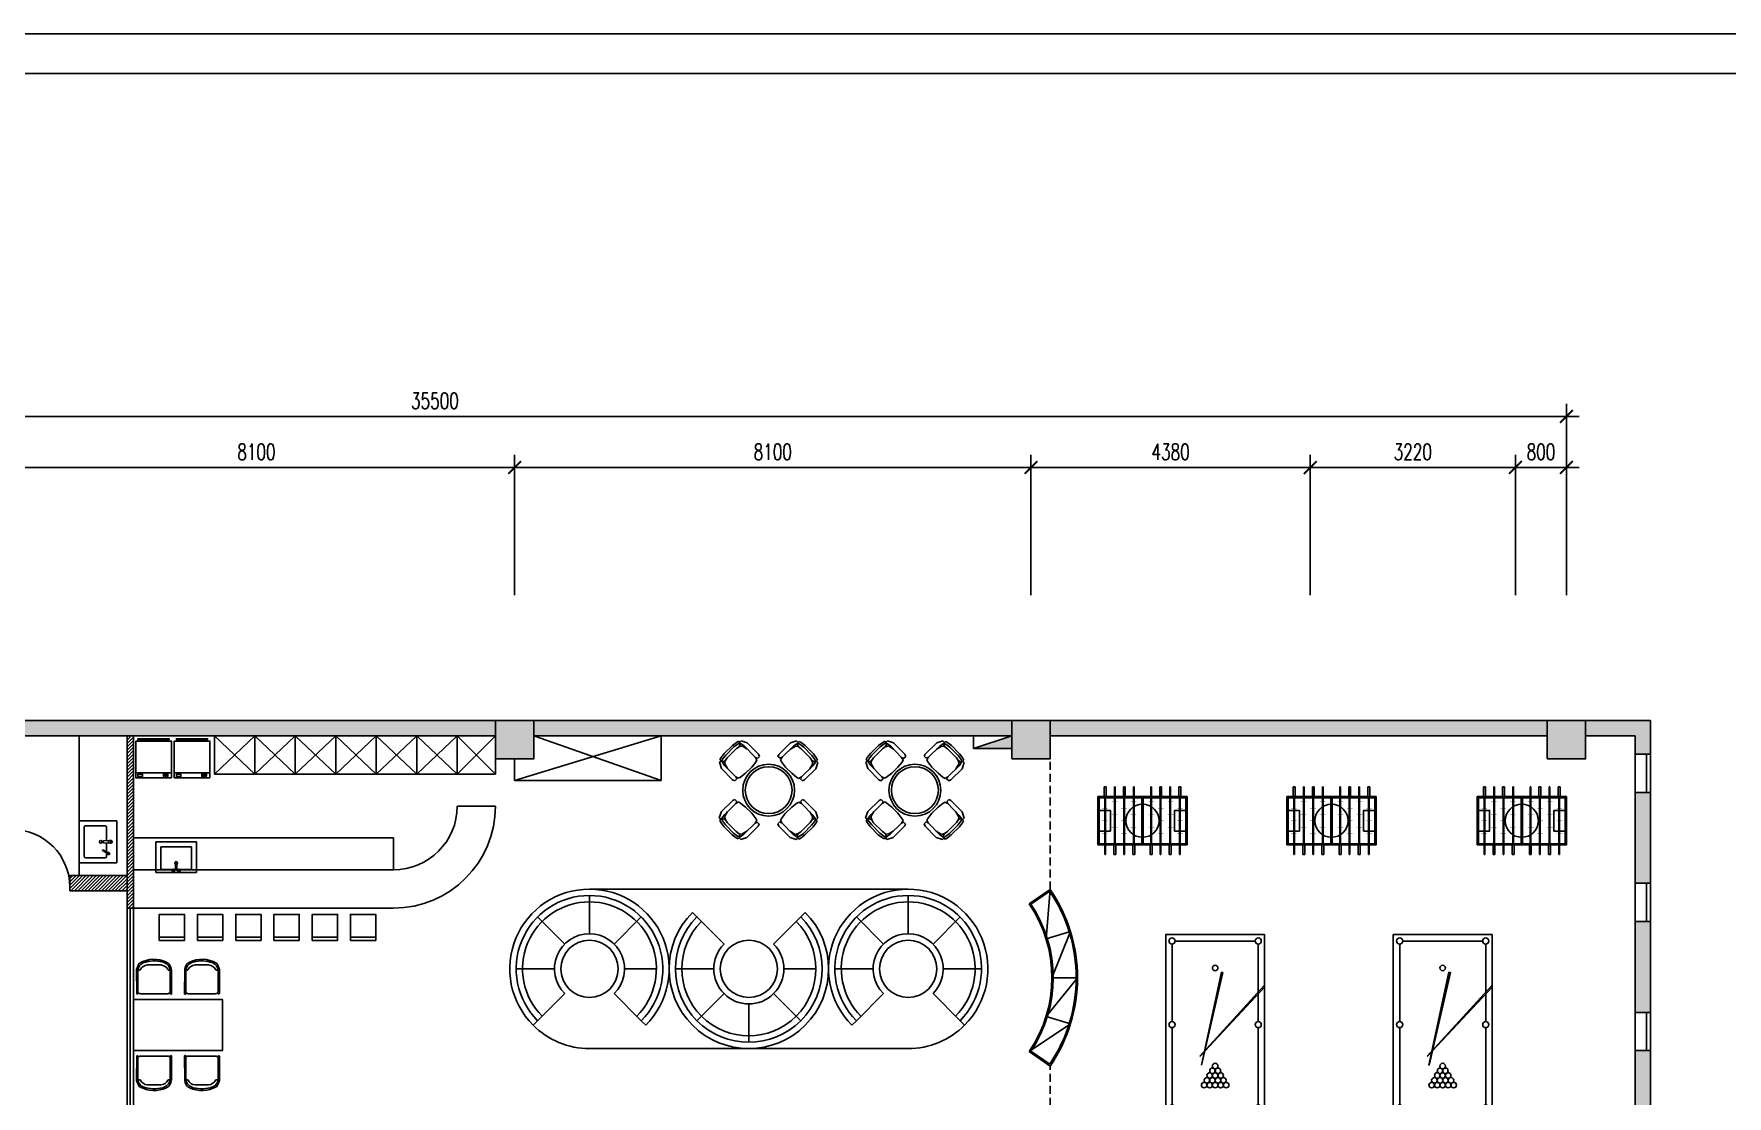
# Model space of a CAD drawing. Extents: x 243000 to 1039751, y -184758 to -16773.
# Drawn here: x 912307 to 938869, y -65624 to -48970 of the extents above; entities that cross this region are included whole.
import ezdxf

# ---------------------------------------------------------------- set-up
doc = ezdxf.new("R2010")
doc.units = 0
doc.header["$LTSCALE"] = 1000
doc.header["$MEASUREMENT"] = 0
doc.linetypes.add('HIDDEN2', pattern=[0.1875, 0.125, -0.0625])
doc.layers.get('0').update_dxf_attribs({"linetype": 'CONTINUOUS'})
for name, color, linetype in [('3', 3, 'CONTINUOUS'), ('WALL', 7, 'CONTINUOUS'), ('地坪虚线', 250, 'CONTINUOUS'), ('家具', 2, 'CONTINUOUS'), ('洁具', 4, 'CONTINUOUS'), ('消火栓', 1, 'CONTINUOUS'), ('玻璃线', 5, 'CONTINUOUS'), ('轴线标注', 1, 'CONTINUOUS'), ('门', 3, 'CONTINUOUS'), ('隔断', 5, 'CONTINUOUS')]:
    doc.layers.add(name, color=color, linetype=linetype)
doc.styles.add('DIM_FONT', font='romans.shx', dxfattribs={"width": 0.7, "height": 250, "bigfont": 'hztxt.shx'})
pattern_1 = [(45, (490930.923, 22153.9), (-26.5165043, 26.5165043), [])]

# ---------------------------------------------------------------- blocks, each defined once
blk = doc.blocks.new('_fzh')
at = {"layer": 'WALL'}
blk.add_hatch(color=7, dxfattribs=at).paths.add_polyline_path([(0.5, 0.5), (-0.5, 0.5), (-0.5, -0.5), (0.5, -0.5)])
at = {"layer": 'WALL', "color": 7}
blk.add_lwpolyline([(-0.5, -0.5), (0.5, -0.5), (0.5, 0.5), (-0.5, 0.5)], close=True, dxfattribs=at)
blk = doc.blocks.new('hgksgw')
at = {"layer": '家具', "color": 7}
for p, q in [((238373, -189440), (238223, -189440)), ((238223, -189440), (238223, -189470)), ((238373, -189470), (238223, -189470)), ((238373, -189600), (238223, -189600)), ((238223, -189600), (238223, -189610)), ((238373, -189610), (238223, -189610)), ((239113, -189450), (238393, -189450)), ((239113, -189460), (238393, -189460)), ((238393, -189600), (239113, -189600)), ((238393, -189610), (239113, -189610)), ((239133, -189450), (239283, -189450)), ((239133, -189460), (239283, -189460)), ((239133, -189590), (239283, -189590)), ((239133, -189620), (239283, -189620)), ((239283, -189450), (239283, -189460)), ((239283, -189590), (239283, -189620)), ((238373, -189740), (238223, -189740)), ((238223, -189770), (238223, -189740)), ((238373, -189770), (238223, -189770)), ((238373, -189900), (238223, -189900)), ((238223, -189910), (238223, -189900)), ((238373, -189910), (238223, -189910)), ((239113, -189750), (238393, -189750)), ((239113, -189760), (238393, -189760)), ((238393, -189900), (239113, -189900)), ((238393, -189910), (239113, -189910)), ((239133, -189750), (239283, -189750)), ((239133, -189760), (239283, -189760)), ((239133, -189890), (239283, -189890)), ((239283, -189760), (239283, -189750)), ((239283, -189920), (239283, -189890)), ((238373, -190170), (238223, -190170)), ((238223, -190170), (238223, -190180)), ((238373, -190180), (238223, -190180)), ((238393, -190030), (239113, -190030)), ((238393, -190050), (239113, -190050)), ((238393, -190170), (239113, -190170)), ((238393, -190180), (239113, -190180)), ((239133, -189920), (239283, -189920)), ((239133, -190160), (239283, -190160)), ((239283, -190160), (239283, -190190)), ((238373, -190310), (238223, -190310)), ((238223, -190310), (238223, -190340)), ((238373, -190340), (238223, -190340)), ((239113, -190320), (238393, -190320)), ((239113, -190330), (238393, -190330)), ((239133, -190190), (239283, -190190)), ((239133, -190320), (239283, -190320)), ((239133, -190330), (239283, -190330)), ((239283, -190320), (239283, -190330)), ((238373, -190470), (238223, -190470)), ((238223, -190480), (238223, -190470)), ((238373, -190480), (238223, -190480)), ((238373, -190610), (238223, -190610)), ((238223, -190640), (238223, -190610)), ((238373, -190640), (238223, -190640)), ((238393, -190470), (239113, -190470)), ((238393, -190480), (239113, -190480)), ((239113, -190620), (238393, -190620)), ((239113, -190630), (238393, -190630)), ((239133, -190460), (239283, -190460)), ((239133, -190490), (239283, -190490)), ((239133, -190620), (239283, -190620)), ((239133, -190630), (239283, -190630)), ((239283, -190490), (239283, -190460)), ((239283, -190630), (239283, -190620))]:
    blk.add_line(p, q, dxfattribs=at)
for points in [[(239133, -190740), (239133, -189340), (238373, -189340), (238373, -190740)], [(239113, -190720), (239113, -189360), (238393, -189360), (238393, -190720)], [(238590, -189360), (238916, -189360), (238916, -189536), (238590, -189536)], [(238590, -190720), (238916, -190720), (238916, -190544), (238590, -190544)]]:
    blk.add_lwpolyline(points, close=True, dxfattribs=at)
at = {"layer": '家具', "color": 7, "const_width": 5}
for points in [[(238455, -189555), (238455, -189645)], [(238554, -189405), (238554, -189495)], [(238653, -189555), (238653, -189645)], [(238753, -189405), (238753, -189495)], [(238852, -189555), (238852, -189645)], [(238951, -189405), (238951, -189495)], [(238455, -189855), (238455, -189945)], [(238554, -189705), (238554, -189795)], [(238653, -189855), (238653, -189945)], [(238753, -189705), (238753, -189795)], [(238852, -189855), (238852, -189945)], [(238951, -189705), (238951, -189795)], [(238455, -190225), (238455, -190135)], [(238653, -190225), (238653, -190135)], [(238852, -190225), (238852, -190135)], [(238455, -190525), (238455, -190435)], [(238554, -190375), (238554, -190285)], [(238653, -190525), (238653, -190435)], [(238753, -190375), (238753, -190285)], [(238852, -190525), (238852, -190435)], [(238951, -190375), (238951, -190285)], [(238554, -190675), (238554, -190585)], [(238753, -190675), (238753, -190585)], [(238951, -190675), (238951, -190585)]]:
    blk.add_lwpolyline(points, dxfattribs=at)
at = {"layer": '家具', "color": 7}
blk.add_circle((238753, -190040), 260, dxfattribs=at)
blk = doc.blocks.new('fgjtwrt')
at = {"layer": '家具', "color": 7}
for p, q in [((747881, -164915), (747880, -164535)), ((747899, -164558), (747899, -164913)), ((747934, -164547), (747900, -164547)), ((748051, -164468), (748258, -164468)), ((748408, -164547), (748374, -164547)), ((748409, -164909), (748408, -164545)), ((748425, -164541), (748430, -164915)), ((748634, -164541), (748629, -164915)), ((748650, -164909), (748651, -164545)), ((748651, -164547), (748685, -164547)), ((749008, -164468), (748800, -164468)), ((749125, -164547), (749159, -164547)), ((749160, -164558), (749160, -164913)), ((749178, -164915), (749179, -164535)), ((748371, -164919), (747946, -164919)), ((748688, -164919), (749113, -164919)), ((747881, -165899), (747880, -166280)), ((747899, -166257), (747899, -165902)), ((748371, -165896), (747946, -165896)), ((748409, -165906), (748408, -166270)), ((748425, -166273), (748430, -165899)), ((748634, -166273), (748629, -165899)), ((748650, -165906), (748651, -166270)), ((748688, -165896), (749113, -165896)), ((749160, -166257), (749160, -165902)), ((749178, -165899), (749179, -166280)), ((747934, -166268), (747900, -166268)), ((748408, -166268), (748374, -166268)), ((748651, -166268), (748685, -166268)), ((749125, -166268), (749159, -166268)), ((748051, -166346), (748258, -166346)), ((749008, -166346), (748800, -166346))]:
    blk.add_line(p, q, dxfattribs=at)
blk.add_lwpolyline([(749229, -165007), (747829, -165007), (747829, -165807), (749229, -165807)], close=True, dxfattribs=at)
at = {"layer": '家具', "color": 7, "extrusion": (0, 0, -1)}
for centre, major_axis, start_param, end_param in [((748152, -164924), (0, 546), -0.474491, 0.409857), ((748156, -165025), (0, 620), -0.306766, 0.238902), ((748323, -164721), (0, 520), -1.206389, -0.997138), ((748022, -164564), (0, 136), -1.527888, -0.306766), ((748056, -164621), (0, 153), -1.06242, -0.040771), ((748258, -164609), (0, 141), 0, 1.111253), ((748251, -164598), (0, 181), 0.238902, 1.271408), ((748301, -164548), (0, 136), 0.409857, 1.521281), ((747890, -164913), (0, 10.2), 1.570796, 4.463803), ((747946, -164851), (0, 67.7), 3.141593, 4.009114), ((748370, -164871), (0, 48), 2.095811, 3.116195), ((748418, -164916), (0, 12.3), 1.557322, 5.267496), ((748641, -165899), (0, -12.3), 1.557322, 5.267496), ((748689, -165944), (0, -48), 2.095811, 3.116195), ((749113, -165963), (0, -67.7), 3.141593, 4.009114), ((749169, -165902), (0, -10.2), 1.570796, 4.463803), ((748758, -166267), (0, -136), 0.409857, 1.521281), ((748808, -166216), (0, -181), 0.238902, 1.271408), ((748800, -166205), (0, -141), 0, 1.111253), ((749003, -166193), (0, -153), -1.06242, -0.040771), ((749036, -166251), (0, -136), -1.527888, -0.306766), ((748907, -165891), (0, -546), -0.474491, 0.409857), ((748903, -165789), (0, -620), -0.306766, 0.238902), ((748736, -166094), (0, -520), -1.206389, -0.997138)]:
    blk.add_ellipse(centre, major_axis=major_axis, ratio=0.911327, start_param=start_param, end_param=end_param, dxfattribs=at)
at = {"layer": '家具', "color": 7}
for centre, major_axis, start_param, end_param in [((748907, -164924), (0, 546), -0.474491, 0.409857), ((748903, -165025), (0, 620), -0.306766, 0.238902), ((748758, -164548), (0, 136), 0.409857, 1.521281), ((748808, -164598), (0, 181), 0.238902, 1.271408), ((748800, -164609), (0, 141), 0, 1.111253), ((749003, -164621), (0, 153), -1.06242, -0.040771), ((749036, -164564), (0, 136), -1.527888, -0.306766), ((748736, -164721), (0, 520), -1.206389, -0.997138), ((748641, -164916), (0, 12.3), 1.557322, 5.267496), ((748689, -164871), (0, 48), 2.095811, 3.116195), ((749113, -164851), (0, 67.7), 3.141593, 4.009114), ((749169, -164913), (0, 10.2), 1.570796, 4.463803), ((747890, -165902), (0, -10.2), 1.570796, 4.463803), ((747946, -165963), (0, -67.7), 3.141593, 4.009114), ((748370, -165944), (0, -48), 2.095811, 3.116195), ((748418, -165899), (0, -12.3), 1.557322, 5.267496), ((748022, -166251), (0, -136), -1.527888, -0.306766), ((748056, -166193), (0, -153), -1.06242, -0.040771), ((748258, -166205), (0, -141), 0, 1.111253), ((748251, -166216), (0, -181), 0.238902, 1.271408), ((748301, -166267), (0, -136), 0.409857, 1.521281), ((748323, -166094), (0, -520), -1.206389, -0.997138), ((748152, -165891), (0, -546), -0.474491, 0.409857), ((748156, -165789), (0, -620), -0.306766, 0.238902)]:
    blk.add_ellipse(centre, major_axis=major_axis, ratio=0.911327, start_param=start_param, end_param=end_param, dxfattribs=at)
blk = doc.blocks.new('drtj')
at = {"layer": '家具', "color": 7, "linetype": 'ByBlock'}
for p, q in [((-3061, -222023), (-3204, -222135)), ((-3040, -222050), (-3183, -222162)), ((-2991, -221983), (-3061, -222023)), ((-2970, -222010), (-3040, -222050)), ((-2957, -221971), (-2991, -221983)), ((-2936, -221998), (-2970, -222010)), ((-2960, -222060), (-2929, -222007)), ((-2910, -222050), (-2960, -222060)), ((-2943, -221989), (-2957, -221971)), ((-2916, -221968), (-2943, -221989)), ((-2929, -222007), (-2943, -221989)), ((-2929, -222007), (-2878, -222054)), ((-2824, -222012), (-2916, -221968)), ((-2836, -222108), (-2910, -222050)), ((-2878, -222054), (-2725, -222252)), ((-2671, -222210), (-2824, -222012)), ((-3266, -222240), (-3293, -222261)), ((-3293, -222261), (-3273, -222361)), ((-3260, -222192), (-3280, -222222)), ((-3280, -222222), (-3266, -222240)), ((-3266, -222240), (-3252, -222258)), ((-3204, -222135), (-3260, -222192)), ((-3239, -222219), (-3259, -222249)), ((-3252, -222258), (-3202, -222248)), ((-3252, -222258), (-3219, -222319)), ((-3183, -222162), (-3239, -222219)), ((-3219, -222319), (-3066, -222517)), ((-3215, -222287), (-3202, -222248)), ((-3178, -222373), (-3215, -222287)), ((-3202, -222248), (-3164, -222205)), ((-3164, -222205), (-3003, -222079)), ((-3003, -222079), (-2960, -222060)), ((-2726, -222325), (-2706, -222295)), ((-2725, -222252), (-2695, -222272)), ((-2706, -222295), (-2725, -222252)), ((-2695, -222272), (-2659, -222244)), ((-2659, -222244), (-2671, -222210)), ((-3273, -222361), (-3120, -222559)), ((-3120, -222559), (-3090, -222579)), ((-3090, -222579), (-3054, -222551)), ((-3066, -222517), (-3029, -222546)), ((-3054, -222551), (-3066, -222517)), ((-3029, -222546), (-2995, -222534)), ((-2995, -222534), (-2907, -222480)), ((-2907, -222480), (-2799, -222396)), ((-2799, -222396), (-2726, -222325))]:
    blk.add_line(p, q, dxfattribs=at)
at = {"layer": '家具', "color": 7}
for p, q in [((-3190, -222345), (-3198, -222347)), ((-3083, -222577), (-3089, -222578))]:
    blk.add_line(p, q, dxfattribs=at)
blk = doc.blocks.new('fddhdrfgqeyre')
at = {"layer": '家具', "color": 7}
for p, q in [((764582, -93385), (764587, -93384)), ((764896, -94843), (764582, -93385)), ((764587, -93384), (764919, -94838)), ((764557, -93526), (764561, -93522)), ((765563, -94626), (764557, -93526)), ((764561, -93522), (765580, -94609)), ((765580, -94609), (765563, -94626)), ((764919, -94838), (764896, -94843))]:
    blk.add_line(p, q, dxfattribs=at)
blk.add_lwpolyline([(764024, -92610), (764024, -95430), (765574, -95430), (765574, -92610)], close=True, dxfattribs=at)
for points in [[(764124, -92758), (764124, -93972)], [(765426, -92710), (764172, -92710)], [(765474, -93972), (765474, -92758)], [(764124, -94068), (764124, -95282)], [(765474, -95282), (765474, -94068)], [(764172, -95330), (765426, -95330)]]:
    blk.add_lwpolyline(points, dxfattribs=at)
for centre, radius in [((764124, -92710), 48), ((765474, -92710), 48), ((764626, -93071), 43.2), ((764626, -93071), 43.2), ((764669, -93146), 43.2), ((764713, -93071), 43.2), ((764713, -93221), 43.2), ((764756, -93146), 43.2), ((764799, -93071), 43.2), ((764799, -93221), 43.2), ((764842, -93146), 43.2), ((764885, -93071), 43.2), ((764885, -93221), 43.2), ((764929, -93146), 43.2), ((764972, -93071), 43.2), ((764756, -93295), 43.2), ((764799, -93370), 43.2), ((764842, -93295), 43.2), ((764124, -94020), 48), ((765474, -94020), 48), ((764799, -94907), 43.2), ((764124, -95330), 48), ((765474, -95330), 48)]:
    blk.add_circle(centre, radius, dxfattribs=at)
blk = doc.blocks.new('sdg')
at = {"layer": '洁具', "color": 8}
for p, q in [((-20737, -199410), (-21397, -199410)), ((-21203, -199632), (-21252, -199548)), ((-21195, -199627), (-21243, -199543)), ((-21082, -199618), (-21088, -199504)), ((-21087, -199520), (-21086, -199504)), ((-21063, -199490), (-21071, -199490)), ((-21052, -199618), (-21046, -199504)), ((-21048, -199504), (-21047, -199520))]:
    blk.add_line(p, q, dxfattribs=at)
blk.add_lwpolyline([(-21397, -199410), (-21397, -200000), (-20737, -200000), (-20737, -199410)], dxfattribs=at)
blk.add_lwpolyline([(-21084, -199570), (-21297, -199570, 0.414214), (-21317, -199590), (-21317, -199900, 0.414214), (-21297, -199920), (-20837, -199920, 0.414214), (-20817, -199900), (-20817, -199590, 0.414214), (-20837, -199570), (-21049, -199570)], format="xyb", dxfattribs=at)
blk.add_lwpolyline([(-21047, -199520, 0.105461), (-21049, -199513, 0.10111), (-21053, -199507, 0.09551), (-21059, -199503, 0.091895), (-21067, -199501, 0.091895), (-21075, -199503, 0.09551), (-21081, -199507, 0.10111), (-21086, -199513, 0.105461), (-21087, -199520, 0.105461), (-21085, -199527, 0.10111), (-21081, -199533, 0.09551), (-21075, -199537, 0.091895), (-21067, -199538, 0.091895), (-21059, -199537, 0.09551), (-21053, -199533, 0.10111), (-21048, -199527, 0.105461)], format="xyb", close=True, dxfattribs=at)
for centre, radius in [((-21252, -199538), 10), ((-21067, -199661), 21.3)]:
    blk.add_circle(centre, radius, dxfattribs=at)
for centre, radius, start, end in [((-21252, -199538), 17.5, 316.8257, 283.6226), ((-21199, -199629), 5, 210.2242, 30.2242), ((-21067, -199503), 21, 357.2232, 183.2251), ((-21071, -199505), 15, 90.2242, 175.8344), ((-21067, -199605), 19.4, 219.5235, 320.9248), ((-21063, -199505), 15, 4.6139, 90.2242)]:
    blk.add_arc(centre, radius, start, end, dxfattribs=at)
blk = doc.blocks.new('A$C692518CD')
at = {"layer": '洁具', "color": 7}
blk.add_line((560, 75), (0, 75), dxfattribs=at)
for points in [[(0, 575), (560, 575), (560, 0), (0, 0)], [(522, 596), (34, 596), (34, 610), (522, 610)], [(33, 53), (103, 53), (103, 16), (33, 16)], [(432, 58), (445, 58), (445, 22), (432, 22)], [(462, 58), (474, 58), (474, 22), (462, 22)], [(492, 58), (504, 58), (504, 22), (492, 22)]]:
    blk.add_lwpolyline(points, close=True, dxfattribs=at)
blk = doc.blocks.new('_ArchTick')
at = {"color": 0, "linetype": 'ByBlock', "const_width": 0.15}
blk.add_lwpolyline([(-0.5, -0.5), (0.5, 0.5)], dxfattribs=at)
blk = doc.blocks.new('542422')
at = {"layer": '消火栓'}
blk.add_hatch(color=7, dxfattribs=at).paths.add_polyline_path([(116564, 164856), (115964, 164656), (116564, 164656)])
at = {"layer": '消火栓', "color": 7}
blk.add_line((116564, 164856), (115964, 164656), dxfattribs=at)
blk.add_lwpolyline([(115964, 164856), (115964, 164656), (116564, 164656), (116564, 164856)], close=True, dxfattribs=at)
blk = doc.blocks.new('vreregre')
at = {"layer": '洁具', "color": 7}
for p, q in [((1904780, -62108), (1903980, -62108)), ((1903980, -62708), (1903980, -62108)), ((1904780, -62708), (1904780, -62108)), ((1903980, -62708), (1904780, -62708)), ((1904343, -62652), (1904368, -62652)), ((1904368, -62652), (1904368, -62533)), ((1904393, -62652), (1904393, -62533)), ((1904393, -62652), (1904418, -62652))]:
    blk.add_line(p, q, dxfattribs=at)
blk.add_lwpolyline([(1904452, -62652), (1904680, -62652), (1904680, -62208), (1904080, -62208), (1904080, -62652), (1904309, -62652)], dxfattribs=at)
for centre, radius in [((1904326, -62670), 25), ((1904326, -62670), 20), ((1904435, -62670), 25), ((1904435, -62670), 20)]:
    blk.add_circle(centre, radius, dxfattribs=at)
for centre, radius, start, end in [((1904380, -62521), 25, 300, 240), ((1904380, -62533), 12.5, 0, 180), ((1904380, -62652), 12.5, 180, 0)]:
    blk.add_arc(centre, radius, start, end, dxfattribs=at)
blk = doc.blocks.new('fasdfa')
at = {"color": 4}
for p, q in [((898917, -115832), (927878, -115832)), ((899892, -116076), (927634, -116076))]:
    blk.add_line(p, q, dxfattribs=at)

msp = doc.modelspace()

# ---------------------------------------------------------------- hatches: boundary and pattern name
at = {"layer": 'WALL'}
for points in [[(919548.4, -59976), (919548.4, -59735.9), (912048.4, -59735.9), (912048.4, -59976)], [(920148.4, -59735.9), (920148.4, -59976), (927648.4, -59976), (927648.4, -59735.9)], [(936048.4, -59976), (936048.4, -59736), (928248.4, -59735.9), (928248.4, -59976)], [(937428.4, -59976), (937428.4, -60261), (937668.4, -60261), (937668.4, -59736), (936648.4, -59736), (936648.4, -59976)], [(937428.4, -62286), (937668.4, -62286), (937668.4, -60861), (937428.4, -60861)], [(937428.4, -64311), (937668.4, -64311), (937668.4, -62886), (937428.4, -62886)], [(937668.4, -64911), (937428.4, -64911), (937428.4, -66336), (937668.4, -66336)]]:
    msp.add_hatch(color=7, dxfattribs=at).paths.add_polyline_path(points)
h = msp.add_hatch(dxfattribs=at)
h.set_pattern_fill('ANSI31', scale=300, style=0)
h.set_pattern_definition(pattern_1)
h.paths.add_polyline_path([(913768.4, -59976), (913868.4, -59976), (913868.4, -62676), (913768.4, -62676)])
h = msp.add_hatch(dxfattribs=at)
h.set_pattern_fill('ANSI31', scale=300, style=0)
h.set_pattern_definition(pattern_1)
h.paths.add_polyline_path([(913768.4, -62405.9), (913768.4, -62165.9), (912871.6, -62165.9), (912871.6, -62405.9)])

# ---------------------------------------------------------------- linework, layer by layer
at = {"color": 7}
msp.add_line((920148.4, -59976), (922148.4, -59976), dxfattribs=at)
at = {"layer": 'WALL', "color": 7}
for p, q in [((937668.4, -59736), (902028.5, -59735.9)), ((937668.4, -59736), (937668.4, -60261)), ((919548.4, -59976), (912048.4, -59976)), ((913768.4, -62676), (913768.4, -59976)), ((913868.4, -62676), (913868.4, -59976)), ((927648.4, -59976), (920148.4, -59976)), ((936048.4, -59976), (928248.4, -59976)), ((937428.4, -59976), (936648.4, -59976)), ((937428.4, -59976), (937428.4, -60261)), ((937668.4, -60261), (937428.4, -60261)), ((937428.4, -60861), (937428.4, -62286)), ((937668.4, -60861), (937428.4, -60861)), ((937668.4, -60861), (937668.4, -62286)), ((912871.6, -62405.9), (912871.6, -62165.9)), ((912871.6, -62165.9), (913768.4, -62165.9)), ((912871.6, -62405.9), (913768.4, -62405.9)), ((937668.4, -62286), (937428.4, -62286)), ((913868.4, -62676), (913768.4, -62676)), ((913768.4, -62676), (913768.4, -65836)), ((913818.4, -62676), (913818.4, -65836)), ((913868.4, -62676), (913868.4, -65836)), ((937668.4, -62886), (937428.4, -62886)), ((937428.4, -62886), (937428.4, -64311)), ((937668.4, -62886), (937668.4, -64311)), ((937668.4, -64311), (937428.4, -64311)), ((937428.4, -64911), (937428.4, -66336)), ((937668.4, -64911), (937428.4, -64911)), ((937668.4, -64911), (937668.4, -66336))]:
    msp.add_line(p, q, dxfattribs=at)
at = {"layer": '地坪虚线', "color": 7, "linetype": 'HIDDEN2'}
for p, q in [((928248.4, -62381.8), (928248.4, -60336)), ((928248.4, -67836), (928248.4, -65152.4))]:
    msp.add_line(p, q, dxfattribs=at)
at = {"layer": '家具', "color": 7}
for p, q in [((913018.4, -62166), (913018.4, -59976)), ((915138.4, -59976), (915138.4, -60576.4)), ((915773.4, -60576.4), (915138.4, -59976)), ((915773.4, -59976), (915138.4, -60576.4)), ((915773.4, -59976), (915773.4, -60576.4)), ((916408.4, -59976), (915773.4, -60576.4)), ((916408.4, -60576.4), (915773.4, -59976)), ((916408.4, -59976), (916408.4, -60576.4)), ((917043.4, -60576.4), (916408.4, -59976)), ((917043.4, -59976), (916408.4, -60576.4)), ((917043.4, -59976), (917043.4, -60576.4)), ((917678.4, -59976), (917043.4, -60576.4)), ((917678.4, -60576.4), (917043.4, -59976)), ((917678.4, -59976), (917678.4, -60576.4)), ((918313.4, -60576.4), (917678.4, -59976)), ((918313.4, -59976), (917678.4, -60576.4)), ((918313.4, -60576.4), (918313.4, -59976)), ((918948.4, -60576), (918313.4, -59976)), ((918948.4, -59976.4), (918313.4, -60576.4)), ((918948.4, -59976), (918948.4, -60576.4)), ((919548.4, -59976), (918948.4, -60576)), ((919548.4, -60576), (918948.4, -59976)), ((919848.4, -60676), (922148.4, -59976)), ((922148.4, -60676), (920148.4, -59976)), ((922148.4, -59976), (922148.4, -60676)), ((919548.4, -60576), (919548.4, -60336)), ((919848.4, -60336), (919848.4, -60676)), ((918948.4, -60576.4), (915138.4, -60576.4)), ((918948.4, -60576), (919548.4, -60576)), ((919848.4, -60676), (922148.4, -60676)), ((917948.4, -61576), (913868.4, -61576)), ((917948.4, -61576), (917948.4, -62076)), ((928248.4, -62381.8), (927918.5, -62608)), ((928248.4, -62381.8), (927918.5, -62608)), ((928243.2, -62409.6), (927946.3, -62613.2)), ((928243.2, -62409.6), (927946.3, -62613.2)), ((928185.9, -63160.4), (928248.4, -62381.8)), ((928185.9, -63160.4), (928248.4, -62381.8)), ((921022.8, -63078.3), (921022.8, -62478.3)), ((926022.8, -63078.3), (926022.8, -62478.3)), ((920209.6, -62815.1), (920633.9, -63239.4)), ((921411.7, -63239.4), (921836, -62815.1)), ((922709.6, -62815.1), (923133.9, -63239.4)), ((923911.7, -63239.4), (924336, -62815.1)), ((925633.9, -63239.4), (925209.6, -62815.1)), ((926836, -62815.1), (926411.7, -63239.4)), ((914670.7, -63133.4), (914273.9, -63133.4)), ((914670.7, -63183.4), (914273.9, -63183.4)), ((915270.7, -63133.4), (914873.9, -63133.4)), ((915870.7, -63133.4), (915473.9, -63133.4)), ((916470.7, -63133.4), (916073.9, -63133.4)), ((917070.7, -63133.4), (916673.9, -63133.4)), ((917670.7, -63133.4), (917273.9, -63133.4)), ((928185.9, -63160.4), (928567.9, -63042)), ((928185.9, -63160.4), (928567.9, -63042)), ((928277.7, -63767.1), (928567.9, -63042)), ((928277.7, -63767.1), (928567.9, -63042)), ((919872.8, -63628.3), (920472.8, -63628.3)), ((921572.8, -63628.3), (922072.8, -63628.3)), ((922372.8, -63628.3), (922972.8, -63628.3)), ((924072.8, -63628.3), (924572.8, -63628.3)), ((924872.8, -63628.3), (925472.8, -63628.3)), ((927172.8, -63628.3), (926572.8, -63628.3)), ((928185.9, -64373.9), (928677.7, -63767.1)), ((928185.9, -64373.9), (928677.7, -63767.1)), ((928277.7, -63767.1), (928677.7, -63767.1)), ((928277.7, -63767.1), (928677.7, -63767.1)), ((920209.6, -64441.4), (920633.9, -64017.2)), ((921836, -64441.4), (921411.7, -64017.2)), ((922709.6, -64441.4), (923133.9, -64017.2)), ((923522.8, -64178.3), (923522.8, -64778.3)), ((923911.7, -64017.2), (924336, -64441.4)), ((925633.9, -64017.2), (925209.6, -64441.4)), ((926836, -64441.4), (926411.7, -64017.2)), ((927918.5, -64926.3), (928567.9, -64492.3)), ((927918.5, -64926.3), (928567.9, -64492.3)), ((928185.9, -64373.9), (928567.9, -64492.3)), ((928185.9, -64373.9), (928567.9, -64492.3)), ((927918.5, -64926.3), (928248.4, -65152.4)), ((927918.5, -64926.3), (928248.4, -65152.4)), ((927946.3, -64921), (928243.2, -65124.6)), ((927946.3, -64921), (928243.2, -65124.6))]:
    msp.add_line(p, q, dxfattribs=at)
for points in [[(914273.9, -63183.4), (914670.7, -63183.4), (914670.7, -62774.3), (914273.9, -62774.3)], [(914873.9, -63183.4), (915270.7, -63183.4), (915270.7, -62774.3), (914873.9, -62774.3)], [(915473.9, -63183.4), (915870.7, -63183.4), (915870.7, -62774.3), (915473.9, -62774.3)], [(916073.9, -63183.4), (916470.7, -63183.4), (916470.7, -62774.3), (916073.9, -62774.3)], [(916673.9, -63183.4), (917070.7, -63183.4), (917070.7, -62774.3), (916673.9, -62774.3)], [(917273.9, -63183.4), (917670.7, -63183.4), (917670.7, -62774.3), (917273.9, -62774.3)]]:
    msp.add_lwpolyline(points, close=True, dxfattribs=at)
for centre, radius in [((923833.7, -60827.2), 406.7), ((923833.7, -60827.2), 367.7), ((926127.8, -60827.2), 406.7), ((926127.8, -60827.2), 367.7), ((921022.8, -63628.3), 450), ((923522.8, -63628.3), 450), ((926022.8, -63628.3), 450)]:
    msp.add_circle(centre, radius, dxfattribs=at)
for centre, radius, start, end in [((926227.7, -63767.1), 2430, 326.03877, 33.96123), ((926227.7, -63767.1), 2430, 326.03877, 33.96123), ((926227.7, -63767.1), 2450, 325.56719, 34.43281), ((926227.7, -63767.1), 2450, 325.56719, 34.43281), ((921022.8, -63628.3), 1050, 315, 225), ((926022.8, -63628.3), 1050, 315, 225), ((926227.7, -63767.1), 2050, 325.56719, 34.43281), ((926227.7, -63767.1), 2050, 325.56719, 34.43281), ((926227.7, -63767.1), 2070, 326.12078, 33.87922), ((926227.7, -63767.1), 2070, 326.12078, 33.87922), ((923522.8, -63628.3), 1050, 135, 45), ((921022.8, -63628.3), 550, 315, 225), ((926022.8, -63628.3), 550, 315, 225), ((923522.8, -63628.3), 550, 135, 45)]:
    msp.add_arc(centre, radius, start, end, dxfattribs=at)
at = {"layer": '玻璃线', "color": 7}
for p, q in [((937428.4, -60261), (937428.4, -60861)), ((937606.2, -60261), (937606.2, -60861)), ((937668.4, -60261), (937668.4, -60861)), ((937428.4, -62286), (937428.4, -62886)), ((937606.2, -62286), (937606.2, -62886)), ((937668.4, -62286), (937668.4, -62886)), ((937428.4, -64311), (937428.4, -64911)), ((937606.2, -64311), (937606.2, -64911)), ((937668.4, -64311), (937668.4, -64911))]:
    msp.add_line(p, q, dxfattribs=at)
at = {"layer": '轴线标注', "color": 1}
for p, q in [((936548.5, -54968.2), (900648.5, -54968.2)), ((936348.5, -56968.2), (936348.5, -54768.2)), ((920048.5, -55768.2), (911548.5, -55768.2)), ((928148.5, -55768.2), (919648.5, -55768.2)), ((919848.5, -57768.2), (919848.5, -55568.2)), ((919848.5, -57768.2), (919848.5, -55568.2)), ((932528.5, -55768.2), (927748.5, -55768.2)), ((927948.5, -57768.2), (927948.5, -55568.2)), ((927948.5, -57768.2), (927948.5, -55568.2)), ((932128.5, -55768.2), (935748.5, -55768.2)), ((932328.5, -57768.2), (932328.5, -55568.2)), ((932328.5, -57768.2), (932328.5, -55568.2)), ((936548.5, -55768.2), (935348.5, -55768.2)), ((935548.5, -57768.2), (935548.5, -55568.2)), ((935548.5, -57768.2), (935548.5, -55568.2)), ((936348.5, -57768.2), (936348.5, -55568.2))]:
    msp.add_line(p, q, dxfattribs=at)
at = {"layer": '门', "color": 7}
msp.add_arc((911971.6, -62345.9), 900, 0, 90, dxfattribs=at)
at = {"layer": '隔断', "color": 7}
for p, q in [((918948.4, -60576.4), (918948.4, -60576)), ((918948.4, -61076), (919548.4, -61076)), ((917948.4, -62076), (913868.4, -62076)), ((921022.8, -62378.3), (926022.8, -62378.3)), ((917948.4, -62676), (913868.4, -62676)), ((922638.9, -62744.4), (922709.6, -62815.1)), ((924336, -62815.1), (924406.7, -62744.4)), ((920138.9, -64512.1), (920209.6, -64441.4)), ((921836, -64441.4), (921906.7, -64512.1)), ((925138.9, -64512.1), (925209.6, -64441.4)), ((926836, -64441.4), (926906.7, -64512.1)), ((921022.8, -64878.3), (926022.8, -64878.3))]:
    msp.add_line(p, q, dxfattribs=at)
for centre, radius, start, end in [((917948.4, -61076), 1000, 270, 0), ((917948.4, -61076), 1600, 270, 0), ((921022.8, -63628.3), 1250, 315, 225), ((926022.8, -63628.3), 1250, 315, 225), ((921022.8, -63628.3), 1150, 315, 225), ((926022.8, -63628.3), 1150, 315, 225), ((923522.8, -63628.3), 1250, 135, 45), ((923522.8, -63628.3), 1150, 135, 45), ((921022.8, -63628.3), 1250, 225.00001, 269.99999), ((926022.8, -63628.3), 1250, 270, 315)]:
    msp.add_arc(centre, radius, start, end, dxfattribs=at)

# ---------------------------------------------------------------- block references
at = {"color": 4, "lineweight": 5, "xscale": 2.547089064726606, "yscale": 2.547089064610191, "zscale": 2.5470890645979}
msp.add_blockref('fasdfa', (-1397402.2, 246064.5), dxfattribs=at)
at = {"layer": '3', "color": 7, "linetype": 'ByBlock', "ltscale": 0.5}
for p in [(913906.3, -60631.2), (914510.1, -60631.2)]:
    msp.add_blockref('A$C692518CD', p, dxfattribs=at)
at = {"layer": 'WALL', "color": 7, "xscale": 600, "yscale": 600, "zscale": 600}
for p in [(919848.4, -60036), (927948.4, -60036), (936348.4, -60036)]:
    msp.add_blockref('_fzh', p, dxfattribs=at)
at = {"layer": 'WALL', "color": 7}
msp.add_blockref('542422', (811084.4, -224831.9), dxfattribs=at)
at = {"layer": '家具', "color": 7}
for name, p, rotation in [('drtj', (900163.8, 160714.1), 6.761502943268112), ('drtj', (1145375, -37157.3), 276.7615029449425), ('drtj', (902457.9, 160714.1), 6.761502943268112), ('drtj', (1147669.1, -37157.3), 276.7615029449425), ('hgksgw', (1119737.6, 177446.6), 270), ('hgksgw', (1122702.4, 177446.6), 270), ('hgksgw', (1125687.3, 177446.6), 270), ('drtj', (702292.4, -84497.1), 96.76150294494258), ('drtj', (947503.6, -282368.5), 186.7615029449471), ('drtj', (704586.5, -84497.1), 96.76150294494258), ('drtj', (949797.7, -282368.5), 186.7615029449471)]:
    msp.add_blockref(name, p, dxfattribs=dict(at, rotation=rotation))
at = {"layer": '家具', "color": 7, "xscale": -0.7999999998137355, "yscale": 0.7999999998137355, "zscale": 0.8000000000000114}
msp.add_blockref('vreregre', (2438043.7, -11950.2), dxfattribs=at)
at = {"layer": '家具', "color": 7, "xscale": -1, "rotation": 180}
for p in [(166039, -158521.9), (169608.2, -158521.9)]:
    msp.add_blockref('fddhdrfgqeyre', p, dxfattribs=at)
at = {"layer": '家具', "color": 7}
msp.add_blockref('fgjtwrt', (166039, 100900.1), dxfattribs=at)
at = {"layer": '洁具', "color": 7, "xscale": -1, "rotation": 270}
msp.add_blockref('sdg', (1113018.2, -40568.9), dxfattribs=at)
at = {"layer": '消火栓', "color": 7}
msp.add_blockref('542422', (811084.4, -224831.9), dxfattribs=at)
at = {"layer": '轴线标注', "color": 1, "xscale": 200, "yscale": 200, "zscale": 200}
for p in [(936348.5, -54968.2), (919848.5, -55768.2), (927948.5, -55768.2), (935548.5, -55768.2)]:
    msp.add_blockref('_ArchTick', p, dxfattribs=at)
at = {"layer": '轴线标注', "color": 1, "yscale": 200, "zscale": 200}
for p, xscale, rotation in [((919848.5, -55768.2), 200, 180), ((927948.5, -55768.2), 200.0000000000058, 179.9999861801728), ((932328.5, -55768.2), 200.0000000000058, 359.9999861801728), ((932328.5, -55768.2), 200, 180), ((935548.5, -55768.2), 200.0000000000058, 179.9999861801728), ((936348.5, -55768.2), 200.0000000000058, 359.9999861801728)]:
    msp.add_blockref('_ArchTick', p, dxfattribs=dict(at, xscale=xscale, rotation=rotation))

# ---------------------------------------------------------------- texts
at = {"layer": '轴线标注', "color": 1, "char_height": 250, "attachment_point": 5, "style": 'DIM_FONT'}
for s, insert in [('\\A1;35500', (918598.5, -54723.2)), ('\\A1;8100', (915798.5, -55523.2)), ('\\A1;8100', (923898.5, -55523.2)), ('\\A1;3220', (933938.5, -55523.2))]:
    msp.add_mtext(s, dxfattribs=dict(at, insert=insert))
at = {"layer": '轴线标注', "color": 1, "char_height": 250, "attachment_point": 5, "rotation": 359.99999, "style": 'DIM_FONT'}
for s, insert in [('\\A1;4380', (930138.5, -55523.2)), ('\\A1;800', (935948.5, -55523.2))]:
    msp.add_mtext(s, dxfattribs=dict(at, insert=insert))

doc.saveas('drawing.dxf')
